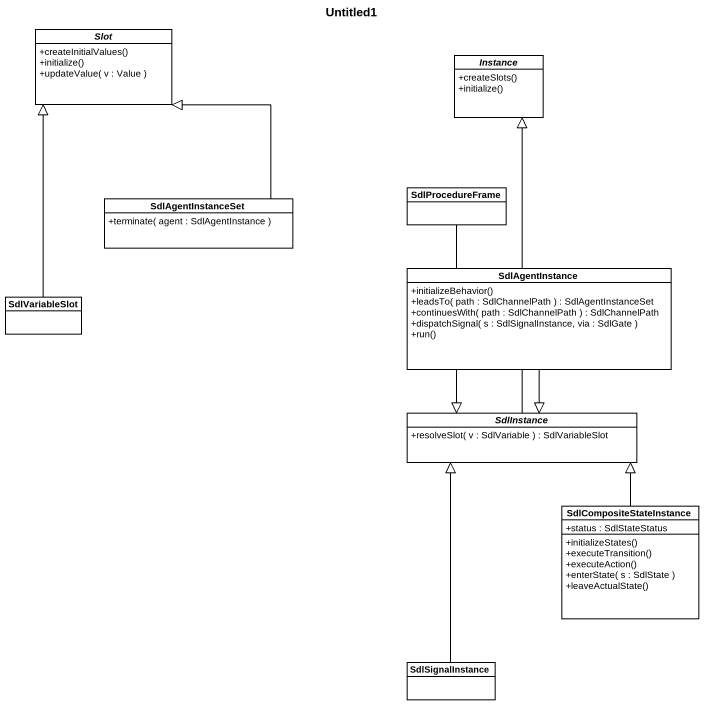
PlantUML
@startuml
title Untitled1
hide circle
hide empty members
skinparam classAttributeIconSize 0
abstract class Slot {
  +createInitialValues()
  +initialize()
  +updateValue( v : Value )
}
abstract class Instance {
  +createSlots()
  +initialize()
}
class SdlProcedureFrame
class SdlAgentInstanceSet {
  +terminate( agent : SdlAgentInstance )
}
class SdlAgentInstance {
  +initializeBehavior()
  +leadsTo( path : SdlChannelPath ) : SdlAgentInstanceSet
  +continuesWith( path : SdlChannelPath ) : SdlChannelPath
  +dispatchSignal( s : SdlSignalInstance, via : SdlGate )
  +run()
}
class SdlVariableSlot
abstract class SdlInstance {
  +resolveSlot( v : SdlVariable ) : SdlVariableSlot
}
class SdlCompositeStateInstance {
  +status : SdlStateStatus
  +initializeStates()
  +executeTransition()
  +executeAction()
  +enterState( s : SdlState )
  +leaveActualState()
}
class SdlSignalInstance
SdlProcedureFrame --|> SdlInstance
SdlAgentInstanceSet -up-|> Slot
SdlAgentInstance --|> SdlInstance
SdlVariableSlot -up-|> Slot
SdlInstance -up-|> Instance
SdlCompositeStateInstance -up-|> SdlInstance
SdlSignalInstance -up-|> SdlInstance
@enduml
